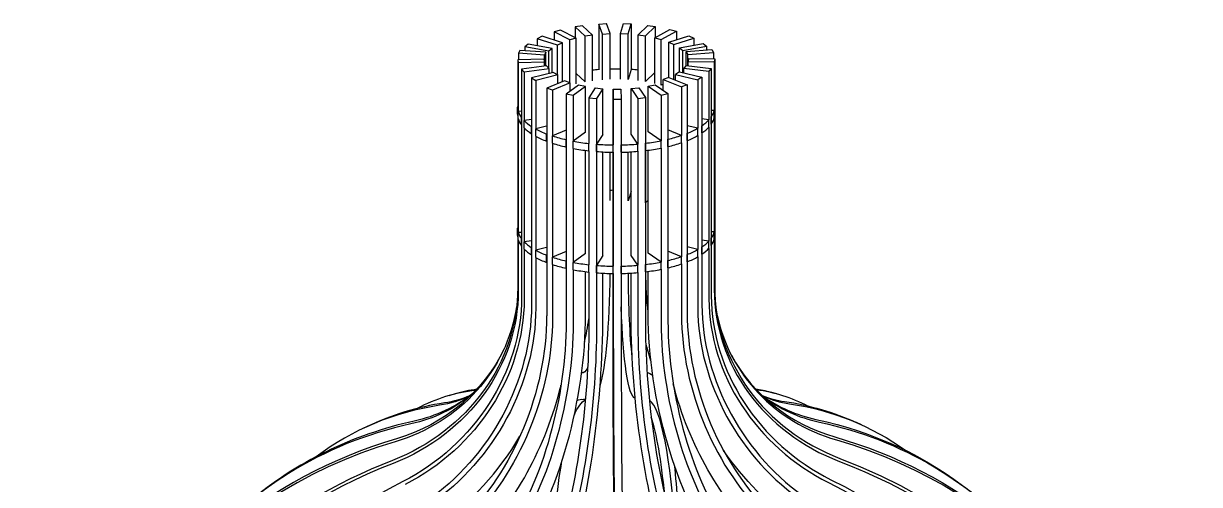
# Model space of a CAD drawing. Header units: millimetres. Extents: x 7085 to 25803, y -5245 to 9436.
# Drawn here: x 23824.1 to 24271.6, y 80.2 to 255.6 of the extents above; entities that cross this region are included whole.
import ezdxf

# ---------------------------------------------------------------- set-up
doc = ezdxf.new("R2010")
doc.units = ezdxf.units.MM
doc.layers.add('PV-1206', color=7, linetype='Continuous')

# ---------------------------------------------------------------- blocks, each defined once
blk = doc.blocks.new('*U47')
at = {"layer": 'PV-1206'}
for p, q in [((15460.94, -9911.5, 5799.42), (15460.33, -9912.23, 5797.16)), ((15461.63, -9911.51, 5800.47), (15460.94, -9911.5, 5799.42)), ((15468.29, -9918.06, 5798.8), (15460.94, -9911.5, 5799.42)), ((15468.98, -9918.07, 5799.85), (15461.63, -9911.51, 5800.47)), ((15381.63, -9916.05, 5668.36), (15379.97, -9915.1, 5667.53)), ((15460.08, -9912.02, 5797.15), (15438.53, -9937.48, 5717.24)), ((15460.33, -9914.03, 5793.85), (15438.78, -9939.49, 5713.94)), ((15459.96, -9912.5, 5796.08), (15455.37, -9917.92, 5779.05)), ((15460.79, -9914.97, 5792.84), (15456.2, -9920.4, 5775.81)), ((15460.08, -9912.02, 5797.15), (15459.96, -9912.5, 5796.08)), ((15467.64, -9918.86, 5796.35), (15459.96, -9912.5, 5796.08)), ((15467.76, -9918.37, 5797.41), (15460.08, -9912.02, 5797.15)), ((15460.33, -9914.03, 5793.85), (15460.79, -9914.97, 5792.84)), ((15467.87, -9919.79, 5794.99), (15460.33, -9914.03, 5793.85)), ((15468.33, -9920.73, 5793.98), (15460.79, -9914.97, 5792.84)), ((15463.41, -9912.37, 5801.65), (15463.06, -9912.79, 5800.35)), ((15464.62, -9912.87, 5802.62), (15463.41, -9912.37, 5801.65)), ((15469.95, -9918.72, 5800.17), (15463.41, -9912.37, 5801.65)), ((15471.17, -9919.22, 5801.14), (15464.62, -9912.87, 5802.62)), ((15467.72, -9914.43, 5804.56), (15467.05, -9915.22, 5802.07)), ((15469.39, -9915.39, 5805.39), (15467.72, -9914.43, 5804.56)), ((15473.06, -9920.17, 5802.32), (15467.72, -9914.43, 5804.56)), ((15474.72, -9921.12, 5803.15), (15469.39, -9915.39, 5805.39)), ((15462.37, -9917.43, 5790.79), (15440.82, -9942.89, 5710.88)), ((15454.67, -9918.75, 5776.46), (15443.89, -9931.49, 5736.47)), ((15454.67, -9918.73, 5776.5), (15455.36, -9917.92, 5779.05)), ((15454.79, -9918.25, 5777.56), (15455.48, -9917.44, 5780.11)), ((15454.79, -9918.25, 5777.56), (15454.8, -9918.26, 5777.56)), ((15454.89, -9918.09, 5778.01), (15455.58, -9917.28, 5780.57)), ((15455.04, -9920.27, 5774.26), (15455.73, -9919.45, 5776.82)), ((15455.04, -9920.27, 5774.26), (15455.05, -9920.27, 5774.26)), ((15456.35, -9918.73, 5779.09), (15455.36, -9917.92, 5779.05)), ((15455.48, -9917.44, 5780.11), (15455.49, -9917.44, 5780.12)), ((15455.5, -9921.21, 5773.25), (15456.19, -9920.39, 5775.81)), ((15455.73, -9919.45, 5776.82), (15455.74, -9919.46, 5776.82)), ((15458.42, -9922.1, 5776.14), (15456.19, -9920.39, 5775.81)), ((15463.38, -9918.77, 5789.89), (15458.78, -9924.2, 5772.86)), ((15462.37, -9917.43, 5790.79), (15463.38, -9918.77, 5789.89)), ((15469.29, -9922.23, 5792.73), (15462.37, -9917.43, 5790.79)), ((15470.3, -9923.57, 5791.83), (15463.38, -9918.77, 5789.89)), ((15467.25, -9919.32, 5794.89), (15467.64, -9918.86, 5796.35)), ((15467.76, -9918.37, 5797.41), (15467.64, -9918.86, 5796.35)), ((15467.65, -9918.81, 5796.44), (15468.29, -9918.06, 5798.8)), ((15467.66, -9919.63, 5794.95), (15468.98, -9918.07, 5799.85)), ((15467.87, -9919.79, 5794.99), (15468.33, -9920.73, 5793.98)), ((15468.98, -9918.07, 5799.85), (15468.29, -9918.06, 5798.8)), ((15468.3, -9920.67, 5794.04), (15469.95, -9918.72, 5800.17)), ((15468.87, -9921.93, 5792.61), (15471.17, -9919.22, 5801.14)), ((15471.17, -9919.22, 5801.14), (15469.95, -9918.72, 5800.17)), ((15470.24, -9923.49, 5791.88), (15473.06, -9920.17, 5802.32)), ((15473.34, -9917.87, 5806.97), (15472.56, -9918.8, 5804.06)), ((15474.72, -9921.12, 5803.15), (15473.06, -9920.17, 5802.32)), ((15475.35, -9919.22, 5807.6), (15473.34, -9917.87, 5806.97)), ((15477.13, -9922.64, 5804.11), (15473.34, -9917.87, 5806.97)), ((15479.14, -9923.99, 5804.75), (15475.35, -9919.22, 5807.6)), ((15465.8, -9922.32, 5787.15), (15444.26, -9947.78, 5707.25)), ((15455.5, -9921.22, 5773.24), (15444.71, -9933.97, 5733.23)), ((15458.09, -9925.02, 5770.3), (15447.3, -9937.77, 5730.28)), ((15457.08, -9923.67, 5771.2), (15457.77, -9922.85, 5773.75)), ((15457.08, -9923.67, 5771.2), (15457.09, -9923.67, 5771.2)), ((15457.77, -9922.85, 5773.75), (15457.78, -9922.86, 5773.75)), ((15458.09, -9925.01, 5770.3), (15458.78, -9924.19, 5772.86)), ((15462.2, -9926.57, 5773.82), (15458.78, -9924.19, 5772.86)), ((15467.29, -9923.98, 5786.43), (15462.97, -9929.09, 5770.4)), ((15467.29, -9923.98, 5786.43), (15465.8, -9922.32, 5787.15)), ((15471.67, -9925.86, 5789.77), (15465.8, -9922.32, 5787.15)), ((15473.16, -9927.51, 5789.05), (15467.29, -9923.98, 5786.43)), ((15467.88, -9921.25, 5792.33), (15468.33, -9920.73, 5793.98)), ((15469.29, -9922.23, 5792.73), (15470.3, -9923.57, 5791.83)), ((15469.48, -9924.54, 5788.79), (15470.3, -9923.57, 5791.83)), ((15471.04, -9925.48, 5789.49), (15474.72, -9921.12, 5803.15)), ((15473.08, -9927.42, 5789.09), (15477.13, -9922.64, 5804.11)), ((15474.82, -9929.1, 5788.72), (15479.14, -9923.99, 5804.75)), ((15479.14, -9923.99, 5804.75), (15477.13, -9922.64, 5804.11)), ((15479.92, -9922.48, 5808.72), (15478.9, -9923.68, 5804.93)), ((15482.15, -9924.14, 5809.13), (15479.92, -9922.48, 5808.72)), ((15481.92, -9925.97, 5805.43), (15479.92, -9922.48, 5808.72)), ((15484.15, -9927.63, 5805.84), (15482.15, -9924.14, 5809.13)), ((15470.93, -9927.78, 5785.11), (15449.38, -9953.24, 5705.21)), ((15460.78, -9928.24, 5768.56), (15461.47, -9927.43, 5771.12)), ((15460.78, -9928.24, 5768.56), (15460.79, -9928.24, 5768.57)), ((15461.47, -9927.43, 5771.12), (15461.48, -9927.43, 5771.12)), ((15462.27, -9929.9, 5767.84), (15462.96, -9929.08, 5770.4)), ((15467.51, -9931.82, 5772.42), (15462.96, -9929.08, 5770.4)), ((15472.81, -9929.65, 5784.61), (15470.93, -9927.78, 5785.11)), ((15475.38, -9929.83, 5788.25), (15470.93, -9927.78, 5785.11)), ((15473.16, -9927.51, 5789.05), (15471.67, -9925.86, 5789.77)), ((15472.37, -9928.44, 5786.13), (15473.16, -9927.51, 5789.05)), ((15477.6, -9931.08, 5789.4), (15475.8, -9927.94, 5792.36)), ((15477.6, -9931.08, 5789.4), (15481.92, -9925.97, 5805.43)), ((15479.83, -9932.74, 5789.8), (15484.15, -9927.63, 5805.84)), ((15484.15, -9927.63, 5805.84), (15481.92, -9925.97, 5805.43)), ((15487.03, -9927.95, 5809.72), (15482.7, -9933.05, 5793.68)), ((15487.03, -9927.95, 5809.72), (15489.33, -9929.82, 5809.86)), ((15487.13, -9929.96, 5806.2), (15487.03, -9927.95, 5809.72)), ((15410.25, -9934, 5679.83), (15408.24, -9932.64, 5679.2)), ((15443.19, -9932.32, 5733.88), (15438.42, -9937.96, 5716.18)), ((15443.19, -9932.3, 5733.91), (15443.88, -9931.49, 5736.47)), ((15443.31, -9931.82, 5734.98), (15444, -9931, 5737.53)), ((15443.31, -9931.82, 5734.98), (15443.32, -9931.82, 5734.98)), ((15443.41, -9931.66, 5735.43), (15444.1, -9930.85, 5737.99)), ((15443.56, -9933.83, 5731.68), (15444.25, -9933.02, 5734.23)), ((15443.56, -9933.83, 5731.68), (15443.57, -9933.84, 5731.68)), ((15444.87, -9932.3, 5736.5), (15443.88, -9931.49, 5736.47)), ((15444, -9931, 5737.53), (15444, -9931.01, 5737.53)), ((15444.02, -9934.77, 5730.67), (15444.71, -9933.96, 5733.22)), ((15444.25, -9933.02, 5734.23), (15444.26, -9933.03, 5734.24)), ((15446.94, -9935.67, 5733.56), (15444.71, -9933.96, 5733.22)), ((15462.28, -9929.9, 5767.84), (15451.49, -9942.65, 5727.82)), ((15465.91, -9933.7, 5766.52), (15466.6, -9932.88, 5769.08)), ((15465.91, -9933.7, 5766.52), (15465.92, -9933.7, 5766.52)), ((15466.6, -9932.88, 5769.08), (15466.61, -9932.89, 5769.08)), ((15472.81, -9929.65, 5784.61), (15468.49, -9934.75, 5768.58)), ((15477.26, -9931.7, 5787.74), (15472.81, -9929.65, 5784.61)), ((15477.16, -9933.77, 5783.8), (15472.83, -9938.88, 5767.76)), ((15472.94, -9936.8, 5771.71), (15477.26, -9931.7, 5787.74)), ((15477.26, -9931.7, 5787.74), (15475.38, -9929.83, 5788.25)), ((15477.16, -9933.77, 5783.8), (15479.31, -9935.73, 5783.54)), ((15479.91, -9934.21, 5787.25), (15477.16, -9933.77, 5783.8)), ((15482.8, -9935.06, 5790.16), (15487.13, -9929.96, 5806.2)), ((15485.11, -9936.94, 5790.31), (15489.43, -9931.83, 5806.34)), ((15487.13, -9929.96, 5806.2), (15489.43, -9931.83, 5806.34)), ((15489.43, -9931.83, 5806.34), (15489.33, -9929.82, 5809.86)), ((15492.42, -9934.35, 5806.36), (15494.25, -9933.96, 5809.89)), ((15494.25, -9933.96, 5809.89), (15496.49, -9935.92, 5809.77)), ((15444.02, -9934.78, 5730.66), (15439.24, -9940.43, 5712.93)), ((15445.6, -9937.23, 5728.62), (15446.29, -9936.42, 5731.17)), ((15445.6, -9937.23, 5728.62), (15445.61, -9937.24, 5728.62)), ((15446.29, -9936.42, 5731.17), (15446.3, -9936.43, 5731.17)), ((15446.61, -9938.58, 5727.72), (15447.3, -9937.76, 5730.28)), ((15450.72, -9940.14, 5731.24), (15447.3, -9937.76, 5730.28)), ((15467.8, -9935.57, 5766.02), (15457.01, -9948.32, 5725.99)), ((15479.31, -9935.73, 5783.54), (15457.77, -9961.19, 5703.64)), ((15467.8, -9935.57, 5766.02), (15468.48, -9934.75, 5768.57)), ((15472.94, -9936.8, 5771.71), (15468.48, -9934.75, 5768.57)), ((15477.74, -9941.28, 5770.96), (15482.07, -9936.17, 5786.99)), ((15482.07, -9936.17, 5786.99), (15479.31, -9935.73, 5783.54)), ((15479.91, -9934.21, 5787.25), (15482.07, -9936.17, 5786.99)), ((15488.1, -9939.46, 5790.32), (15492.42, -9934.35, 5806.36)), ((15490.34, -9941.42, 5790.2), (15494.66, -9936.31, 5806.24)), ((15496.49, -9935.92, 5809.77), (15492.17, -9941.03, 5793.73)), ((15492.42, -9934.35, 5806.36), (15494.66, -9936.31, 5806.24)), ((15494.66, -9936.31, 5806.24), (15496.49, -9935.92, 5809.77)), ((15446.61, -9938.58, 5727.72), (15441.83, -9944.23, 5709.99)), ((15449.3, -9941.81, 5725.98), (15449.99, -9940.99, 5728.54)), ((15449.3, -9941.81, 5725.98), (15449.31, -9941.81, 5725.98)), ((15449.99, -9940.99, 5728.54), (15450, -9941, 5728.54)), ((15450.79, -9943.47, 5725.26), (15451.48, -9942.65, 5727.81)), ((15456.03, -9945.39, 5729.84), (15451.48, -9942.65, 5727.81)), ((15472.14, -9939.69, 5765.2), (15461.35, -9952.44, 5725.18)), ((15461.46, -9950.37, 5729.13), (15471.22, -9938.83, 5765.34)), ((15486.41, -9941.87, 5783.29), (15464.86, -9967.33, 5703.39)), ((15472.15, -9939.7, 5765.2), (15472.84, -9938.88, 5767.76)), ((15472.15, -9939.7, 5765.2), (15472.15, -9939.7, 5765.21)), ((15472.84, -9938.88, 5767.76), (15472.84, -9938.88, 5767.76)), ((15474.31, -9941.66, 5764.95), (15474.99, -9940.85, 5767.5)), ((15477.74, -9941.28, 5770.96), (15474.99, -9940.85, 5767.5)), ((15484.11, -9939.94, 5783.28), (15479.79, -9945.04, 5767.25)), ((15480.66, -9943.84, 5770.8), (15484.99, -9938.73, 5786.83)), ((15484.99, -9938.73, 5786.83), (15484.11, -9939.94, 5783.28)), ((15484.11, -9939.94, 5783.28), (15486.41, -9941.87, 5783.29)), ((15484.99, -9938.73, 5786.83), (15487.28, -9940.67, 5786.85)), ((15487.28, -9940.67, 5786.85), (15486.41, -9941.87, 5783.29)), ((15492.17, -9941.03, 5793.74), (15490.34, -9941.42, 5790.2)), ((15493.15, -9943.98, 5789.87), (15497.47, -9938.87, 5805.91)), ((15495.18, -9945.91, 5789.49), (15499.51, -9940.8, 5805.52)), ((15497.47, -9938.87, 5805.91), (15501.1, -9940.12, 5809.22)), ((15497.47, -9938.87, 5805.91), (15499.51, -9940.8, 5805.52)), ((15499.51, -9940.8, 5805.52), (15503.13, -9942.05, 5808.84)), ((15501.1, -9940.12, 5809.22), (15503.13, -9942.05, 5808.84)), ((15503.13, -9942.05, 5808.84), (15502.08, -9943.3, 5804.94)), ((15450.8, -9943.47, 5725.26), (15445.75, -9949.44, 5706.53)), ((15454.43, -9947.27, 5723.94), (15455.12, -9946.45, 5726.49)), ((15454.43, -9947.27, 5723.94), (15454.44, -9947.27, 5723.94)), ((15455.12, -9946.45, 5726.49), (15455.13, -9946.45, 5726.5)), ((15466.26, -9954.85, 5728.38), (15476.08, -9943.24, 5764.8)), ((15479.1, -9945.86, 5764.69), (15468.31, -9958.61, 5724.66)), ((15469.18, -9957.41, 5728.22), (15479.02, -9945.79, 5764.69)), ((15473.63, -9950.51, 5747.73), (15478.21, -9945.1, 5764.71)), ((15479.1, -9945.86, 5764.69), (15479.79, -9945.05, 5767.24)), ((15479.79, -9945.05, 5767.24), (15480.66, -9943.84, 5770.8)), ((15481.39, -9947.79, 5764.7), (15482.08, -9946.98, 5767.25)), ((15482.08, -9946.98, 5767.26), (15482.08, -9946.98, 5767.25)), ((15485.96, -9948.21, 5771), (15490.29, -9943.11, 5787.03)), ((15491.34, -9945.87, 5783.6), (15487.02, -9950.98, 5767.57)), ((15490.29, -9943.11, 5787.03), (15491.34, -9945.87, 5783.6)), ((15490.29, -9943.11, 5787.03), (15492.57, -9944.89, 5787.31)), ((15491.15, -9952.17, 5771.8), (15495.47, -9947.06, 5787.84)), ((15491.34, -9945.87, 5783.6), (15493.63, -9947.66, 5783.88)), ((15492.57, -9944.89, 5787.31), (15493.63, -9947.66, 5783.88)), ((15498.67, -9947.11, 5792.69), (15495.18, -9945.91, 5789.49)), ((15495.47, -9947.06, 5787.84), (15498.39, -9951.22, 5784.74)), ((15495.47, -9947.06, 5787.84), (15497.61, -9948.58, 5788.36)), ((15497.64, -9948.34, 5788.84), (15501.96, -9943.23, 5804.87)), ((15499.34, -9950.12, 5788.22), (15503.66, -9945.01, 5804.25)), ((15501.96, -9943.23, 5804.87), (15507.16, -9946.05, 5807.77)), ((15501.96, -9943.23, 5804.87), (15503.66, -9945.01, 5804.25)), ((15502.26, -9951.12, 5790.89), (15505.6, -9947.17, 5803.31)), ((15503.66, -9945.01, 5804.25), (15508.86, -9947.82, 5807.15)), ((15505.6, -9947.17, 5803.31), (15512.05, -9951.37, 5805.61)), ((15505.6, -9947.17, 5803.31), (15506.86, -9948.68, 5802.5)), ((15507.16, -9946.05, 5807.77), (15508.86, -9947.82, 5807.15)), ((15456.32, -9949.14, 5723.44), (15451.27, -9955.11, 5704.7)), ((15456.31, -9949.13, 5723.44), (15457, -9948.32, 5725.99)), ((15461.46, -9950.37, 5729.13), (15457, -9948.32, 5725.99)), ((15493.63, -9947.66, 5783.88), (15472.08, -9973.12, 5703.97)), ((15474.48, -9961.78, 5728.42), (15484.3, -9950.18, 5764.84)), ((15486.33, -9951.8, 5765.01), (15475.54, -9964.55, 5724.99)), ((15478.86, -9954.99, 5747.62), (15483.49, -9949.52, 5764.78)), ((15481.39, -9947.79, 5764.7), (15481.39, -9947.79, 5764.7)), ((15487.02, -9950.99, 5767.57), (15485.96, -9948.21, 5771)), ((15486.33, -9951.8, 5765.01), (15487.02, -9950.99, 5767.57)), ((15498.39, -9951.22, 5784.74), (15494.07, -9956.33, 5768.71)), ((15497.61, -9948.58, 5788.36), (15500.53, -9952.74, 5785.27)), ((15498.39, -9951.22, 5784.74), (15500.53, -9952.74, 5785.27)), ((15500.08, -9950.52, 5788.63), (15499.34, -9950.12, 5788.22)), ((15499.47, -9951.23, 5786.39), (15500.5, -9950.02, 5790.19)), ((15502.35, -9951.18, 5790.93), (15500.5, -9950.02, 5790.19)), ((15500.5, -9950.02, 5790.19), (15505.09, -9955.31, 5787.63)), ((15502.35, -9951.18, 5790.93), (15506.94, -9956.47, 5788.36)), ((15503.56, -9952.58, 5790.25), (15506.86, -9948.68, 5802.5)), ((15505.89, -9953.12, 5792.87), (15508.18, -9950.43, 5801.33)), ((15506.83, -9954.04, 5792.64), (15508.91, -9951.58, 5800.37)), ((15506.86, -9948.68, 5802.5), (15513.31, -9952.88, 5804.79)), ((15508.86, -9947.82, 5807.15), (15508.06, -9948.77, 5804.19)), ((15508.18, -9950.43, 5801.33), (15515.46, -9955.75, 5802.88)), ((15508.18, -9950.43, 5801.33), (15508.91, -9951.58, 5800.37)), ((15508.91, -9951.58, 5800.37), (15516.2, -9956.9, 5801.92)), ((15512.05, -9951.37, 5805.61), (15513.31, -9952.88, 5804.79)), ((15460.66, -9953.26, 5722.62), (15455.61, -9959.23, 5703.89)), ((15455.72, -9957.16, 5707.84), (15459.74, -9952.4, 5722.76)), ((15460.67, -9953.26, 5722.62), (15461.36, -9952.45, 5725.18)), ((15460.67, -9953.26, 5722.62), (15460.67, -9953.26, 5722.63)), ((15461.36, -9952.45, 5725.18), (15461.36, -9952.45, 5725.18)), ((15462.82, -9955.23, 5722.37), (15463.51, -9954.41, 5724.92)), ((15466.26, -9954.85, 5728.38), (15463.51, -9954.41, 5724.92)), ((15480.53, -9954.63, 5750.85), (15478.86, -9954.99, 5747.62)), ((15500.53, -9952.74, 5785.27), (15478.98, -9978.2, 5705.36)), ((15479.67, -9965.73, 5729.22), (15489.43, -9954.2, 5765.41)), ((15483.7, -9959.48, 5746.91), (15488.66, -9953.62, 5765.29)), ((15488.62, -9953.58, 5765.29), (15489.31, -9952.77, 5767.84)), ((15488.62, -9953.58, 5765.29), (15488.62, -9953.58, 5765.29)), ((15489.3, -9952.77, 5767.85), (15489.31, -9952.77, 5767.84)), ((15494.07, -9956.33, 5768.71), (15491.15, -9952.17, 5771.8)), ((15493.38, -9957.15, 5766.15), (15494.07, -9956.33, 5768.71)), ((15505.09, -9955.31, 5787.63), (15500.5, -9960.74, 5770.59)), ((15503.98, -9953.06, 5790.02), (15504.51, -9952.43, 5792.01)), ((15505.96, -9953.16, 5792.91), (15504.51, -9952.43, 5792.01)), ((15504.51, -9952.43, 5792.01), (15510.5, -9958.51, 5790.14)), ((15506.94, -9956.47, 5788.36), (15505.09, -9955.31, 5787.63)), ((15505.96, -9953.16, 5792.91), (15511.95, -9959.24, 5791.04)), ((15507.11, -9954.32, 5792.56), (15507.54, -9953.8, 5794.18)), ((15508.5, -9954.06, 5795.2), (15507.54, -9953.8, 5794.18)), ((15507.54, -9953.8, 5794.18), (15514.54, -9960.31, 5793.12)), ((15508.46, -9954.05, 5795.15), (15509.78, -9952.48, 5800.06)), ((15508.5, -9954.06, 5795.2), (15515.5, -9960.56, 5794.13)), ((15508.91, -9954.44, 5795.13), (15509.96, -9953.2, 5799.01)), ((15509.01, -9954.53, 5795.12), (15509.4, -9954.07, 5796.56)), ((15509.8, -9953.83, 5797.63), (15509.4, -9954.07, 5796.56)), ((15509.4, -9954.07, 5796.56), (15516.97, -9960.58, 5796.38)), ((15509.78, -9952.48, 5800.06), (15517.46, -9958.59, 5800.76)), ((15509.78, -9952.48, 5800.06), (15509.96, -9953.2, 5799.01)), ((15509.8, -9953.83, 5797.63), (15517.38, -9960.34, 5797.44)), ((15509.96, -9953.2, 5799.01), (15517.63, -9959.31, 5799.72)), ((15513.31, -9952.88, 5804.79), (15512.63, -9953.68, 5802.28)), ((15515.46, -9955.75, 5802.88), (15516.2, -9956.9, 5801.92)), ((15460.52, -9961.63, 5707.09), (15464.6, -9956.81, 5722.22)), ((15467.62, -9959.43, 5722.11), (15462.57, -9965.4, 5703.37)), ((15463.44, -9964.19, 5706.93), (15467.54, -9959.36, 5722.11)), ((15467.62, -9959.43, 5722.11), (15468.31, -9958.61, 5724.66)), ((15468.31, -9958.61, 5724.66), (15469.18, -9957.41, 5728.22)), ((15469.91, -9961.36, 5722.12), (15470.6, -9960.55, 5724.67)), ((15470.6, -9960.55, 5724.68), (15470.6, -9960.55, 5724.67)), ((15493.38, -9957.14, 5766.15), (15482.59, -9969.89, 5726.13)), ((15484.68, -9959.81, 5747.8), (15483.7, -9959.48, 5746.91)), ((15506.94, -9956.47, 5788.36), (15485.4, -9981.93, 5708.46)), ((15511.95, -9959.24, 5791.04), (15490.41, -9984.71, 5711.14)), ((15515.5, -9960.56, 5794.13), (15493.96, -9986.02, 5714.23)), ((15495.52, -9958.67, 5766.67), (15496.21, -9957.85, 5769.23)), ((15495.52, -9958.66, 5766.68), (15495.52, -9958.67, 5766.67)), ((15517.38, -9960.34, 5797.44), (15495.83, -9985.8, 5717.54)), ((15496.2, -9957.85, 5769.23), (15496.21, -9957.85, 5769.23)), ((15500.5, -9960.74, 5770.59), (15497.08, -9956.81, 5772.5)), ((15499.82, -9961.56, 5768.04), (15500.5, -9960.74, 5770.59)), ((15510.5, -9958.51, 5790.14), (15505.91, -9963.94, 5773.1)), ((15514.54, -9960.31, 5793.12), (15509.95, -9965.73, 5776.08)), ((15511.95, -9959.24, 5791.04), (15510.5, -9958.51, 5790.14)), ((15516.97, -9960.58, 5796.38), (15512.38, -9966, 5779.35)), ((15515.5, -9960.56, 5794.13), (15514.54, -9960.31, 5793.12)), ((15516.2, -9956.9, 5801.92), (15515.85, -9957.31, 5800.62)), ((15517.38, -9960.34, 5797.44), (15516.97, -9960.58, 5796.38)), ((15517.63, -9959.31, 5799.72), (15517.02, -9960.03, 5797.45)), ((15517.46, -9958.59, 5800.76), (15517.63, -9959.31, 5799.72)), ((15449.55, -9963.21, 5687.22), (15449, -9962.76, 5687.18)), ((15468.74, -9968.57, 5707.13), (15472.82, -9963.75, 5722.25)), ((15474.85, -9965.37, 5722.43), (15469.8, -9971.34, 5703.7)), ((15469.91, -9961.36, 5722.12), (15469.91, -9961.36, 5722.12)), ((15475.54, -9964.55, 5724.98), (15474.48, -9961.78, 5728.42)), ((15474.85, -9965.37, 5722.43), (15475.54, -9964.55, 5724.98)), ((15499.81, -9961.55, 5768.03), (15489.02, -9974.31, 5728.01)), ((15505.22, -9964.76, 5770.54), (15494.43, -9977.51, 5730.52)), ((15501.66, -9962.71, 5768.78), (15501.67, -9962.72, 5768.77)), ((15501.67, -9962.72, 5768.77), (15502.36, -9961.91, 5771.33)), ((15502.35, -9961.9, 5771.33), (15502.36, -9961.91, 5771.33)), ((15505.91, -9963.95, 5773.1), (15503.07, -9961.05, 5773.99)), ((15505.22, -9964.76, 5770.55), (15505.91, -9963.95, 5773.1)), ((15506.67, -9965.49, 5771.45), (15507.36, -9964.68, 5774.01)), ((15507.36, -9964.67, 5774.01), (15507.36, -9964.68, 5774.01)), ((15509.96, -9965.74, 5776.08), (15508, -9963.92, 5776.38)), ((15512.39, -9966.01, 5779.35), (15511.52, -9965.27, 5779.37)), ((15447.6, -9966.65, 5677.92), (15447.07, -9966.22, 5677.89)), ((15473.93, -9972.52, 5707.93), (15477.95, -9967.77, 5722.82)), ((15477.13, -9967.15, 5722.71), (15477.14, -9967.15, 5722.71)), ((15477.14, -9967.15, 5722.71), (15477.82, -9966.34, 5725.26)), ((15477.82, -9966.33, 5725.26), (15477.82, -9966.34, 5725.26)), ((15482.59, -9969.9, 5726.12), (15479.67, -9965.73, 5729.22)), ((15509.26, -9966.55, 5773.52), (15498.47, -9979.3, 5733.5)), ((15511.68, -9966.83, 5776.75), (15500.9, -9979.57, 5736.76)), ((15506.67, -9965.49, 5771.46), (15506.67, -9965.49, 5771.45)), ((15509.27, -9966.55, 5773.53), (15509.96, -9965.74, 5776.08)), ((15510.22, -9966.8, 5774.55), (15510.23, -9966.81, 5774.55)), ((15510.23, -9966.81, 5774.55), (15510.92, -9965.99, 5777.1)), ((15510.91, -9965.99, 5777.1), (15510.92, -9965.99, 5777.1)), ((15511.7, -9966.82, 5776.79), (15512.39, -9966.01, 5779.35)), ((15512.09, -9966.58, 5777.86), (15512.1, -9966.59, 5777.86)), ((15512.1, -9966.59, 5777.86), (15512.79, -9965.77, 5780.41)), ((15512.15, -9966.54, 5778.01), (15512.84, -9965.72, 5780.57)), ((15512.78, -9965.76, 5780.41), (15512.79, -9965.77, 5780.41)), ((15481.9, -9970.71, 5723.57), (15476.85, -9976.68, 5704.84)), ((15481.9, -9970.71, 5723.57), (15482.59, -9969.9, 5726.12)), ((15484.03, -9972.23, 5724.1), (15484.04, -9972.23, 5724.09)), ((15484.04, -9972.23, 5724.09), (15484.73, -9971.42, 5726.65)), ((15484.72, -9971.41, 5726.65), (15484.73, -9971.42, 5726.65)), ((15489.02, -9974.31, 5728.01), (15485.6, -9970.37, 5729.92)), ((15488.34, -9975.13, 5725.45), (15489.02, -9974.31, 5728.01)), ((15488.33, -9975.12, 5725.45), (15483.55, -9980.77, 5707.72)), ((15493.74, -9978.32, 5727.96), (15488.96, -9983.97, 5710.23)), ((15490.18, -9976.28, 5726.2), (15490.19, -9976.29, 5726.19)), ((15490.19, -9976.29, 5726.19), (15490.88, -9975.47, 5728.75)), ((15490.87, -9975.47, 5728.75), (15490.88, -9975.47, 5728.75)), ((15494.43, -9977.52, 5730.52), (15491.59, -9974.62, 5731.41)), ((15493.74, -9978.33, 5727.97), (15494.43, -9977.52, 5730.52)), ((15495.19, -9979.06, 5728.87), (15495.88, -9978.25, 5731.43)), ((15495.88, -9978.24, 5731.43), (15495.88, -9978.25, 5731.43)), ((15498.48, -9979.31, 5733.5), (15496.52, -9977.48, 5733.8)), ((15497.78, -9980.12, 5730.94), (15493, -9985.77, 5713.21)), ((15495.19, -9979.05, 5728.87), (15495.19, -9979.06, 5728.87)), ((15500.2, -9980.4, 5734.17), (15495.43, -9986.04, 5716.47)), ((15497.79, -9980.12, 5730.95), (15498.48, -9979.31, 5733.5)), ((15498.74, -9980.37, 5731.97), (15498.75, -9980.38, 5731.96)), ((15498.75, -9980.38, 5731.96), (15499.44, -9979.56, 5734.52)), ((15499.43, -9979.56, 5734.52), (15499.44, -9979.56, 5734.52)), ((15500.91, -9979.58, 5736.76), (15500.04, -9978.83, 5736.79)), ((15500.22, -9980.39, 5734.21), (15500.91, -9979.58, 5736.76)), ((15500.61, -9980.15, 5735.27), (15500.62, -9980.15, 5735.27)), ((15500.62, -9980.15, 5735.27), (15501.31, -9979.34, 5737.83)), ((15500.67, -9980.11, 5735.43), (15501.36, -9979.29, 5737.99)), ((15501.3, -9979.33, 5737.83), (15501.31, -9979.34, 5737.83)), ((15503.76, -10013.1, 5679.87), (15502.06, -10011.32, 5680.48)), ((15525.38, -10037.35, 5668.96), (15524.12, -10035.84, 5669.78))]:
    blk.add_line(p, q, dxfattribs=at)
at = {"layer": 'PV-1206', "extrusion": (-0.596103, -0.704479, 0.385188)}
for centre, major_axis, ratio, start_param, end_param in [((15398.92, -10022.89, 5499.73), (-159.33, 115.76, -34.86), 0.920316, -1.373807, 0), ((15398.94, -10022.87, 5499.79), (-117.42, 141.94, 77.88), 0.908357, -0.798662, 0.328257), ((15398.81, -10023.37, 5498.67), (-159.33, 115.76, -34.86), 0.920316, -1.373807, 0.324884), ((15399.63, -10022.88, 5500.84), (-117.42, 141.94, 77.88), 0.908357, -0.798662, 0), ((15399.41, -10023.21, 5499.89), (-60.34, 128.22, 141.13), 0.839323, -0.415266, 0.176659), ((15398.81, -10023.4, 5498.62), (-147.65, 58.46, -121.58), 0.874448, -1.852051, 0), ((15400.62, -10023.71, 5500.86), (-60.34, 128.22, 141.13), 0.839323, -0.415266, 0), ((15400.69, -10023.74, 5500.9), (-20.73, 108.65, 166.63), 0.717551, -0.213828, 0.142296), ((15402.35, -10024.7, 5501.73), (-20.73, 108.65, 166.63), 0.717551, -0.213828, 0), ((15483.52, -9942.31, 5778.01), (-28.63, 24.22), 0.385188, 0.113954, 0.28526), ((15483.52, -9942.31, 5778.01), (-28.63, 24.22), 0.385188, 0, 0.033932), ((15484.21, -9941.5, 5780.57), (-28.63, 24.22), 0.385188, 0.113954, 0.28526), ((15484.21, -9941.5, 5780.57), (-28.63, 24.22), 0.385188, -0.041626, 0.033932), ((15484.21, -9941.5, 5780.57), (-28.63, 24.22), 0.385188, 0.365281, 0.536587), ((15483.52, -9942.31, 5778.01), (-28.63, 24.22), 0.385188, 0.365281, 0.536587), ((15483.52, -9942.31, 5778.01), (28.63, -24.22), 0.385188, -2.524984, -2.353678), ((15484.21, -9941.5, 5780.57), (28.63, -24.22), 0.385188, -2.524984, -2.353678), ((15402.45, -10024.76, 5501.77), (5.8, 92.11, 177.43), 0.550692, -0.094922, 0.117339), ((15484.21, -9941.5, 5780.57), (28.63, -24.22), 0.385188, -2.273657, -2.102351), ((15404.45, -10026.11, 5502.4), (5.8, 92.11, 177.43), 0.550692, -0.076778, 0), ((15472.04, -9955.88, 5735.43), (-28.63, 24.22), 0.385188, 0.113954, 0.28526), ((15472.04, -9955.88, 5735.43), (-28.63, 24.22), 0.385188, 0, 0.033932), ((15472.73, -9955.07, 5737.99), (-28.63, 24.22), 0.385188, 0.113954, 0.28526), ((15472.73, -9955.07, 5737.99), (-28.63, 24.22), 0.385188, -0.041626, 0.033932), ((15472.73, -9955.07, 5737.99), (-28.63, 24.22), 0.385188, 0.365281, 0.536587), ((15483.52, -9942.31, 5778.01), (28.63, -24.22), 0.385188, -2.273657, -2.102351), ((15484.21, -9941.5, 5780.57), (-28.63, 24.22), 0.385188, -1.39374, -1.328349), ((15472.04, -9955.88, 5735.43), (-28.63, 24.22), 0.385188, 0.365281, 0.536587), ((15472.73, -9955.07, 5737.99), (28.63, -24.22), 0.385188, -2.524984, -2.353678), ((15483.52, -9942.31, 5778.01), (28.63, -24.22), 0.385188, -2.022329, -1.851023), ((15484.21, -9941.5, 5780.57), (28.63, -24.22), 0.385188, -2.022329, -1.851023), ((15484.21, -9941.5, 5780.57), (-28.63, 24.22), 0.385188, -1.61477, -1.510546), ((15472.04, -9955.88, 5735.43), (28.63, -24.22), 0.385188, -2.524984, -2.353678), ((15472.73, -9955.07, 5737.99), (28.63, -24.22), 0.385188, -2.273657, -2.102351), ((15483.52, -9942.31, 5778.01), (28.63, -24.22), 0.385188, -1.771002, -1.599696), ((15484.21, -9941.5, 5780.57), (28.63, -24.22), 0.385188, -1.771002, -1.599696), ((15484.21, -9941.5, 5780.57), (-28.63, 24.22), 0.385188, -1.797352, -1.72536), ((15389.92, -9908.25, 5695.45), (51.26, -6.48, 67.49), 0.773636, -2.116004, -1.564638), ((15472.04, -9955.88, 5735.43), (28.63, -24.22), 0.385188, -2.273657, -2.102351), ((15484.21, -9941.5, 5780.57), (28.63, -24.22), 0.385188, -1.519675, -1.348369), ((15472.04, -9955.88, 5735.43), (28.63, -24.22), 0.385188, -2.022329, -1.851023), ((15472.73, -9955.07, 5737.99), (28.63, -24.22), 0.385188, -2.022329, -1.851023), ((15472.73, -9955.07, 5737.99), (-28.63, 24.22), 0.385188, -1.538929, -1.510546), ((15483.52, -9942.31, 5778.01), (28.63, -24.22), 0.385188, -1.519675, -1.348369), ((15401.73, -9922.93, 5686.89), (41.58, 5.25, 73.95), 0.624213, -2.253847, -1.405761), ((15472.04, -9955.88, 5735.43), (28.63, -24.22), 0.385188, -1.771002, -1.599696), ((15472.73, -9955.07, 5737.99), (28.63, -24.22), 0.385188, -1.771002, -1.599696), ((15483.52, -9942.31, 5778.01), (28.63, -24.22), 0.385188, -1.268347, -1.097041), ((15484.21, -9941.5, 5780.57), (28.63, -24.22), 0.385188, -1.268347, -1.097041), ((15417.91, -9939.73, 5681.2), (33.82, 13.39, 76.82), 0.435568, -2.327243, -1.128614), ((15445.59, -9923.4, 5753.9), (-10.8, -33.23, -77.49), 0.349232, 0.212988, 0.230074), ((15443.36, -9921.74, 5753.5), (-10.8, -33.23, -77.49), 0.349232, 0.370942, 0.371521), ((15445.59, -9923.4, 5753.9), (10.8, 33.23, 77.49), 0.349232, -2.42857, -2.288067), ((15467.03, -9940.2, 5756.36), (-17.65, -27.89, -78.33), 0.126936, 0.333528, 1.111624), ((15472.73, -9955.07, 5737.99), (28.63, -24.22), 0.385188, -1.519675, -1.348369), ((15483.52, -9942.31, 5778.01), (28.63, -24.22), 0.385188, -1.01702, -0.845714), ((15484.21, -9941.5, 5780.57), (28.63, -24.22), 0.385188, -1.01702, -0.845714), ((15437.1, -9957.86, 5677.75), (27.18, 19.7, 78.09), 0.220641, -2.363444, -1.164814), ((15472.04, -9955.88, 5735.43), (28.63, -24.22), 0.385188, -1.519675, -1.348369), ((15483.52, -9942.31, 5778.01), (28.63, -24.22), 0.385188, -0.765692, -0.594386), ((15484.21, -9941.5, 5780.57), (28.63, -24.22), 0.385188, -0.765692, -0.594386), ((15484.21, -9941.5, 5780.57), (28.63, -24.22), 0.385188, -0.514365, -0.343059), ((15456.02, -9974.43, 5676.72), (-18.42, -22.26, -69.21), 0.010253, -1.96623, -0.767601), ((15458.31, -9976.36, 5676.73), (-18.42, -22.26, -69.21), 0.010253, -1.96623, -0.767601), ((15464.73, -9938.33, 5756.22), (-17.65, -27.89, -78.33), 0.126936, -0.026651, 0.065618), ((15472.04, -9955.88, 5735.43), (28.63, -24.22), 0.385188, -1.268347, -1.097041), ((15472.73, -9955.07, 5737.99), (28.63, -24.22), 0.385188, -1.268347, -1.097041), ((15483.52, -9942.31, 5778.01), (28.63, -24.22), 0.385188, -0.514365, -0.343059), ((15483.52, -9942.31, 5778.01), (28.63, -24.22), 0.385188, -0.263038, -0.091732), ((15484.21, -9941.5, 5780.57), (28.63, -24.22), 0.385188, -0.263038, -0.091732), ((15483.52, -9942.31, 5778.01), (28.63, -24.22), 0.385188, -0.01171, 0), ((15484.21, -9941.5, 5780.57), (28.63, -24.22), 0.385188, -0.01171, 0.026818), ((15477.71, -9992.11, 5677.95), (-12.67, -26.92, -68.85), 0.239418, -1.978744, -0.780115), ((15480, -9993.89, 5678.23), (-12.67, -26.92, -68.85), 0.239418, -1.978744, -0.780115), ((15472.04, -9955.88, 5735.43), (28.63, -24.22), 0.385188, -1.01702, -0.845714), ((15472.73, -9955.07, 5737.99), (28.63, -24.22), 0.385188, -1.01702, -0.845714), ((15498.73, -10007.89, 5681.62), (-6.07, -31.84, -67.63), 0.453538, -2.017722, -0.819093), ((15500.86, -10009.41, 5682.14), (-6.07, -31.84, -67.63), 0.453538, -2.017722, -0.819093), ((15472.04, -9955.88, 5735.43), (28.63, -24.22), 0.385188, -0.765692, -0.594386), ((15472.73, -9955.07, 5737.99), (28.63, -24.22), 0.385188, -0.765692, -0.594386), ((15472.73, -9955.07, 5737.99), (28.63, -24.22), 0.385188, -0.514365, -0.343059), ((15411.56, -10031.87, 5502.87), (53.65, 50.38, 175.17), 0.105483, -0.751558, -0.066891), ((15518.02, -10020.45, 5688.49), (2.36, -37.49, -64.92), 0.639162, -2.095374, -0.896745), ((15519.87, -10021.61, 5689.23), (2.36, -37.49, -64.92), 0.639162, -2.095374, -0.896745), ((15472.04, -9955.88, 5735.43), (28.63, -24.22), 0.385188, -0.514365, -0.343059), ((15472.04, -9955.88, 5735.43), (28.63, -24.22), 0.385188, -0.263038, -0.091732), ((15472.73, -9955.07, 5737.99), (28.63, -24.22), 0.385188, -0.263038, -0.091732), ((15472.04, -9955.88, 5735.43), (28.63, -24.22), 0.385188, -0.01171, 0), ((15472.73, -9955.07, 5737.99), (28.63, -24.22), 0.385188, -0.01171, 0.026818), ((15409.32, -10029.9, 5502.99), (53.65, 50.38, 175.17), 0.105483, -0.627314, -0.268219), ((15533.85, -10029.64, 5696.2), (14.4, -44.32, -58.77), 0.784624, -2.241196, -1.042567), ((15535.3, -10030.37, 5697.1), (14.4, -44.32, -58.77), 0.784624, -2.241196, -1.042567), ((15545.5, -10034.54, 5705.26), (32.69, -51.51, -43.62), 0.880785, -2.520881, -1.322252), ((15546.46, -10034.79, 5706.27), (32.69, -51.51, -43.62), 0.880785, -2.520881, -1.322252), ((15552.23, -10034.86, 5715.1), (-54.26, 50.95, 9.22), 0.921604, 0.123231, 1.32186), ((15552.64, -10034.62, 5716.16), (-54.26, 50.95, 9.22), 0.921604, 0.123231, 1.32186), ((15553.63, -10030.57, 5725.1), (-59.36, 32.64, -32.18), 0.904515, -0.247932, 0.75514), ((15553.45, -10029.85, 5726.14), (-59.36, 32.64, -32.18), 0.904515, 0.009429, 0.75514), ((15538.86, -10008.32, 5742.92), (-40.7, 0, -62.99), 0.704479, 0.036089, 0.201516), ((15548.58, -10021.11, 5734.6), (-50.25, 12.9, -54.16), 0.830592, 0.034125, 0.391656), ((15540.12, -10009.83, 5742.11), (-40.7, 0, -62.99), 0.704479, 0.000292, 0.201516), ((15549.32, -10022.26, 5733.64), (-50.25, 12.9, -54.16), 0.830592, 0.013927, 0.391656)]:
    blk.add_ellipse(centre, major_axis=major_axis, ratio=ratio, start_param=start_param, end_param=end_param, dxfattribs=at)
at = {"layer": 'PV-1206', "extrusion": (0.596103, 0.704479, -0.385188)}
for centre, major_axis, ratio, start_param, end_param in [((15384.31, -9887.78, 5724.22), (44.03, -53.23, -29.2), 0.908357, -0.257342, 0.798662), ((15385, -9887.79, 5725.27), (44.03, -53.23, -29.2), 0.908357, 0.009208, 0.798662), ((15380.79, -9890.27, 5714.21), (59.75, -43.41, 13.07), 0.920316, 0.175178, 1.373807), ((15380.91, -9889.79, 5715.27), (59.75, -43.41, 13.07), 0.920316, 0.175178, 1.373807), ((15392.78, -9890.24, 5732.83), (22.63, -48.08, -52.92), 0.839323, 0.006256, 0.415266), ((15394, -9890.74, 5733.8), (22.63, -48.08, -52.92), 0.839323, 0.027398, 0.415266), ((15382.24, -9896.3, 5705.42), (-55.37, 21.92, -45.59), 0.874448, -2.488171, -1.289542), ((15382.7, -9897.24, 5704.41), (-55.37, 21.92, -45.59), 0.874448, -2.488171, -1.289542), ((15406.18, -9896.88, 5741.42), (7.77, -40.74, -62.49), 0.717551, -0.008395, 0.213828), ((15407.85, -9897.84, 5742.25), (7.77, -40.74, -62.49), 0.717551, 0.027976, 0.213828), ((15388.91, -9906.91, 5696.35), (-45.23, 5.71, -59.55), 0.773636, -2.224218, -1.025588), ((15389.92, -9908.25, 5695.45), (-45.23, 5.71, -59.55), 0.773636, -2.224218, -1.025588), ((15400.23, -9921.27, 5687.61), (-36.69, -4.63, -65.25), 0.624213, -2.086375, -0.887745), ((15401.73, -9922.93, 5686.89), (-36.69, -4.63, -65.25), 0.624213, -2.086375, -0.887745), ((15416.02, -9937.86, 5681.7), (-29.84, -11.81, -67.79), 0.435568, -2.012979, -0.814349), ((15417.91, -9939.73, 5681.2), (-29.84, -11.81, -67.79), 0.435568, -2.012979, -0.814349), ((15434.94, -9955.89, 5678), (-23.98, -17.38, -68.9), 0.220641, -1.976778, -0.778149), ((15437.1, -9957.86, 5677.75), (-23.98, -17.38, -68.9), 0.220641, -1.976778, -0.778149), ((15456.02, -9974.43, 5676.72), (20.87, 25.23, 78.44), 0.010253, -2.373992, -1.175363), ((15406.91, -10027.95, 5502.84), (39.46, 62.34, 175.09), 0.126936, -0.063042, 0.026651), ((15464.73, -9938.33, 5756.22), (-15.58, -24.61, -69.11), 0.126936, -0.233255, 0.025085), ((15486.39, -9956.52, 5756.47), (-24, -22.54, -78.36), 0.105483, 0.039483, 0.937778), ((15488.63, -9958.48, 5756.35), (24, 22.54, 78.36), 0.105483, -2.522864, -2.02629), ((15409.22, -10029.82, 5502.99), (39.46, 62.34, 175.09), 0.126936, -0.843146, -0.498094), ((15409.22, -10029.82, 5502.99), (39.46, 62.34, 175.09), 0.126936, -0.246174, -0.057937), ((15477.71, -9992.11, 5677.95), (14.36, 30.51, 78.02), 0.239418, -2.361478, -1.162849), ((15508.79, -9976.91, 5753.83), (30.4, 16.71, 77.6), 0.330165, -2.243587, -2.031585), ((15498.73, -10007.89, 5681.62), (6.88, 36.09, 76.65), 0.453538, -2.3225, -1.123871), ((15506.75, -9974.98, 5754.21), (30.4, 16.71, 77.6), 0.330165, -2.558993, -2.425285), ((15411.56, -10031.87, 5502.87), (56.47, 53.03, 184.39), 0.105483, 0.000509, 0.105071), ((15518.02, -10020.45, 5688.49), (-2.67, 42.49, 73.57), 0.639162, -2.244848, -1.406062), ((15506.75, -9974.98, 5754.21), (-30.4, -16.71, -77.6), 0.330165, 0.107692, 0.134898), ((15508.79, -9976.91, 5753.83), (-30.4, -16.71, -77.6), 0.330165, 0.244856, 0.266376), ((15411.56, -10031.87, 5502.87), (-56.47, -53.03, -184.39), 0.105483, -2.545112, -2.303541), ((15533.85, -10029.64, 5696.2), (-16.32, 50.23, 66.6), 0.784624, -2.099026, -1.628619), ((15413.8, -10033.99, 5502.45), (88.26, 22.66, 178.04), 0.534102, -0.054854, 0), ((15415.5, -10035.76, 5501.83), (88.26, 22.66, 178.04), 0.534102, -0.074717, 0.116771), ((15415.57, -10035.84, 5501.8), (108.55, 0, 167.98), 0.704479, -0.201516, 0), ((15416.83, -10037.35, 5500.98), (108.55, 0, 167.98), 0.704479, -0.201516, 0.138545), ((15416.88, -10037.42, 5500.94), (133.99, -34.4, 144.44), 0.830592, -0.391656, 0), ((15417.62, -10038.57, 5499.98), (133.99, -34.4, 144.44), 0.830592, -0.391656, 0.166484), ((15417.91, -10038.3, 5500.93), (158.31, -87.03, 85.82), 0.904515, -0.75514, 0), ((15416.68, -10039.02, 5497.7), (87.18, -137.37, -116.32), 0.880785, -1.819341, 0.05442), ((15417.64, -10039.28, 5498.72), (87.18, -137.37, -116.32), 0.880785, -1.819341, 0), ((15417.67, -10039.28, 5498.77), (144.69, -135.87, -24.58), 0.921604, -1.32186, 0.33285), ((15418.08, -10039.04, 5499.83), (144.69, -135.87, -24.58), 0.921604, -1.32186, 0), ((15418.08, -10039.02, 5499.88), (158.31, -87.03, 85.82), 0.904515, -0.75514, 0.319513)]:
    blk.add_ellipse(centre, major_axis=major_axis, ratio=ratio, start_param=start_param, end_param=end_param, dxfattribs=at)

msp = doc.modelspace()

# ---------------------------------------------------------------- block references
at = {"layer": 'PV-1206', "extrusion": (-8.32667e-17, 0.922838, 0.385188), "rotation": 220.236612702366}
msp.add_blockref('*U47', (-5807.55724, 2326.55592, -5573.98806), dxfattribs=at)

doc.saveas('drawing.dxf')
